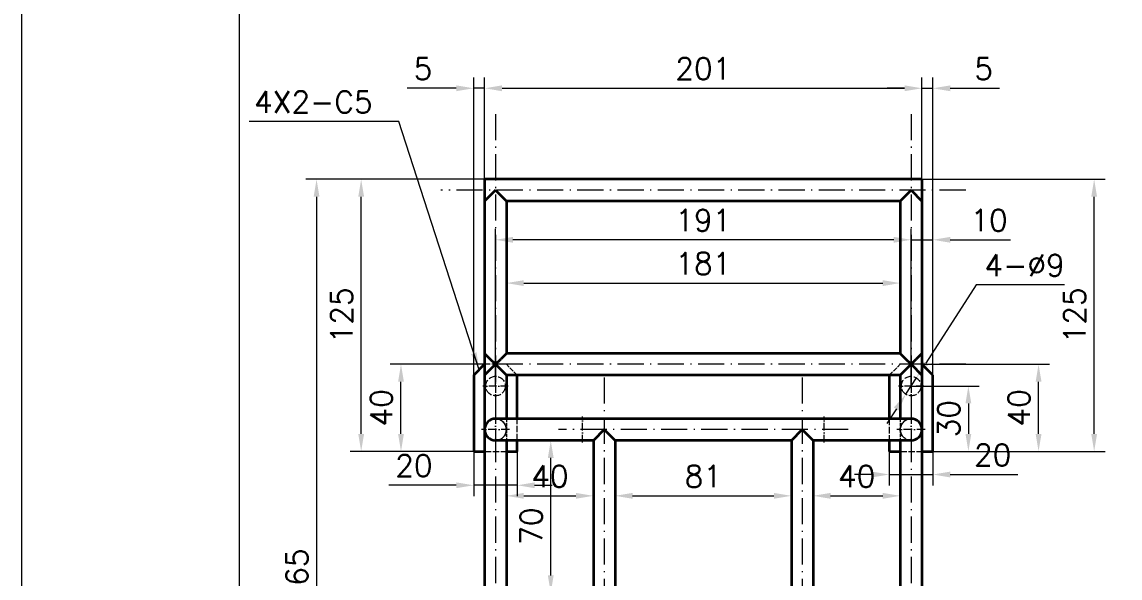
# Model space of a CAD drawing. Header units: millimetres. Extents: x -162325 to -83245, y 277409 to 326486.
# Drawn here: x -161175 to -160671, y 301756 to 302011 of the extents above; entities that cross this region are included whole.
import ezdxf

# ---------------------------------------------------------------- set-up
doc = ezdxf.new("R2010")
doc.units = ezdxf.units.MM
doc.linetypes.add('DASHDOT', pattern=[18.5, 12, -3, 0.5, -3])
doc.linetypes.add('DASHED', pattern=[15, 12, -3])
for name, color, linetype, lineweight in [('A4', 3, 'Continuous', 20), ('图框', 7, 'Continuous', 20), ('尺寸线', 3, 'Continuous', 13)]:
    doc.layers.add(name, color=color, linetype=linetype, lineweight=lineweight)
doc.styles.add('MX_NOTE_STANDARD', font='txt.shx', dxfattribs={"bigfont": 'extfont.shx'})
doc.styles.get("Standard").update_dxf_attribs({"font": 'txt', "bigfont": 'gbcbig.shx'})
doc.dimstyles.new('副本04', dxfattribs={"dimscale": 4, "dimtxt": 2.5, "dimasz": 2, "dimexe": 1.25, "dimexo": 0, "dimgap": 1, "dimtad": 1, "dimdsep": 46, "dimtxsty": 'Standard', "dimcen": 0.25, "dimclrd": 3, "dimclre": 3, "dimclrt": 1, "dimadec": 1, "dimazin": 2, "dimtfac": 1, "dimtmove": 0, "dimatfit": 3, "dimfxl": 0, "dimtolj": 1, "dimlwd": -1, "dimlwe": -1, "dimarcsym": 0})
doc.dimstyles.new('副本04$3', dxfattribs={"dimscale": 4, "dimtxt": 2.5, "dimasz": 2, "dimexe": 1.25, "dimexo": 0, "dimgap": 1, "dimtad": 1, "dimtih": 1, "dimtoh": 1, "dimdsep": 46, "dimtxsty": 'Standard', "dimcen": 0.25, "dimclrd": 3, "dimclre": 3, "dimclrt": 1, "dimadec": 1, "dimazin": 2, "dimtfac": 1, "dimtmove": 0, "dimatfit": 3, "dimfxl": 0, "dimtolj": 1, "dimlwd": -1, "dimlwe": -1, "dimarcsym": 0})

# ---------------------------------------------------------------- blocks, each defined once
blk = doc.blocks.new('1比1 竖框')
at = {"layer": '图框'}
for p, q in [((0, 0), (0, 297)), ((25, 10), (25, 289))]:
    blk.add_line(p, q, dxfattribs=at)
blk = doc.blocks.new('*D497')
at = {"layer": 'Defpoints', "color": 0, "transparency": 16777216}
for p in [(-160962.77, 301939.15), (-161039.99, 301574.15), (-160962.77, 301574.15)]:
    blk.add_point(p, dxfattribs=at)
at = {"layer": '尺寸线', "color": 3, "transparency": 16777216}
for p, q in [((-160962.77, 301939.15), (-161044.99, 301939.15)), ((-161039.99, 301931.15), (-161039.99, 301582.15)), ((-160962.77, 301574.15), (-161044.99, 301574.15))]:
    blk.add_line(p, q, dxfattribs=at)
for points in [[(-161041.33, 301931.15), (-161038.66, 301931.15), (-161039.99, 301939.15)], [(-161041.33, 301582.15), (-161038.66, 301582.15), (-161039.99, 301574.15)]]:
    blk.add_solid(points, dxfattribs=at)
at = {"layer": '尺寸线', "color": 1, "transparency": 16777216, "insert": (-161048.99, 301756.65), "char_height": 10, "attachment_point": 5, "rotation": 90}
blk.add_mtext('\\A1;365', dxfattribs=at)
blk = doc.blocks.new('*D501')
at = {"layer": 'Defpoints', "color": 0, "transparency": 16777216}
for p in [(-160932.36, 301819.15), (-160932.36, 301819.15), (-160932.36, 301749.15)]:
    blk.add_point(p, dxfattribs=at)
at = {"layer": '尺寸线', "color": 3, "transparency": 16777216}
for p, q in [((-160932.36, 301819.15), (-160927.36, 301819.15)), ((-160932.36, 301757.15), (-160932.36, 301811.15)), ((-160932.36, 301749.15), (-160927.36, 301749.15))]:
    blk.add_line(p, q, dxfattribs=at)
for points in [[(-160933.7, 301811.15), (-160931.03, 301811.15), (-160932.36, 301819.15)], [(-160933.7, 301757.15), (-160931.03, 301757.15), (-160932.36, 301749.15)]]:
    blk.add_solid(points, dxfattribs=at)
at = {"layer": '尺寸线', "color": 1, "transparency": 16777216, "insert": (-160941.36, 301779.78), "char_height": 10, "attachment_point": 5, "rotation": 90}
blk.add_mtext('\\A1;70', dxfattribs=at)
blk = doc.blocks.new('*D502')
at = {"layer": 'Defpoints', "color": 0, "transparency": 16777216}
for p in [(-160761.77, 301980.97), (-160962.77, 301939.15), (-160761.77, 301939.15)]:
    blk.add_point(p, dxfattribs=at)
at = {"layer": '尺寸线', "color": 3, "transparency": 16777216}
for p, q in [((-160962.77, 301939.15), (-160962.77, 301985.97)), ((-160761.77, 301939.15), (-160761.77, 301985.97)), ((-160954.77, 301980.97), (-160769.77, 301980.97))]:
    blk.add_line(p, q, dxfattribs=at)
for points in [[(-160954.77, 301982.3), (-160954.77, 301979.63), (-160962.77, 301980.97)], [(-160769.77, 301982.3), (-160769.77, 301979.63), (-160761.77, 301980.97)]]:
    blk.add_solid(points, dxfattribs=at)
at = {"layer": '尺寸线', "color": 1, "transparency": 16777216, "insert": (-160862.27, 301989.97), "char_height": 10, "attachment_point": 5}
blk.add_mtext('\\A1;201', dxfattribs=at)
blk = doc.blocks.new('*D503')
at = {"layer": 'Defpoints', "color": 0, "transparency": 16777216}
for p in [(-160771.77, 301891.46), (-160952.77, 301859.15), (-160771.77, 301859.15)]:
    blk.add_point(p, dxfattribs=at)
at = {"layer": '尺寸线', "color": 3, "transparency": 16777216}
for p, q in [((-160952.77, 301859.15), (-160952.77, 301896.46)), ((-160771.77, 301859.15), (-160771.77, 301896.46)), ((-160944.77, 301891.46), (-160779.77, 301891.46))]:
    blk.add_line(p, q, dxfattribs=at)
for points in [[(-160944.77, 301892.79), (-160944.77, 301890.12), (-160952.77, 301891.46)], [(-160779.77, 301892.79), (-160779.77, 301890.12), (-160771.77, 301891.46)]]:
    blk.add_solid(points, dxfattribs=at)
at = {"layer": '尺寸线', "color": 1, "transparency": 16777216, "insert": (-160862.27, 301900.46), "char_height": 10, "attachment_point": 5}
blk.add_mtext('\\A1;181', dxfattribs=at)
blk = doc.blocks.new('*D504')
at = {"layer": 'Defpoints', "color": 0, "transparency": 16777216}
for p in [(-160952.77, 301801.97), (-160912.77, 301796.74), (-160912.77, 301793.72)]:
    blk.add_point(p, dxfattribs=at)
at = {"layer": '尺寸线', "color": 3, "transparency": 16777216}
for p, q in [((-160952.77, 301801.97), (-160952.77, 301788.72)), ((-160944.77, 301793.72), (-160920.77, 301793.72)), ((-160912.77, 301796.74), (-160912.77, 301788.72))]:
    blk.add_line(p, q, dxfattribs=at)
for points in [[(-160944.77, 301795.05), (-160944.77, 301792.38), (-160952.77, 301793.72)], [(-160920.77, 301795.05), (-160920.77, 301792.38), (-160912.77, 301793.72)]]:
    blk.add_solid(points, dxfattribs=at)
at = {"layer": '尺寸线', "color": 1, "transparency": 16777216, "insert": (-160932.77, 301802.72), "char_height": 10, "attachment_point": 5}
blk.add_mtext('\\A1;40', dxfattribs=at)
blk = doc.blocks.new('*D505')
at = {"layer": 'Defpoints', "color": 0, "transparency": 16777216}
for p in [(-160821.77, 301793.72), (-160902.77, 301792.85), (-160821.77, 301792.85)]:
    blk.add_point(p, dxfattribs=at)
at = {"layer": '尺寸线', "color": 3, "transparency": 16777216}
for p, q in [((-160902.77, 301792.85), (-160902.77, 301798.72)), ((-160821.77, 301792.85), (-160821.77, 301798.72)), ((-160894.77, 301793.72), (-160829.77, 301793.72))]:
    blk.add_line(p, q, dxfattribs=at)
for points in [[(-160894.77, 301795.05), (-160894.77, 301792.38), (-160902.77, 301793.72)], [(-160829.77, 301795.05), (-160829.77, 301792.38), (-160821.77, 301793.72)]]:
    blk.add_solid(points, dxfattribs=at)
at = {"layer": '尺寸线', "color": 1, "transparency": 16777216, "insert": (-160862.27, 301802.72), "char_height": 10, "attachment_point": 5}
blk.add_mtext('\\A1;81', dxfattribs=at)
blk = doc.blocks.new('*D506')
at = {"layer": 'Defpoints', "color": 0, "transparency": 16777216}
for p in [(-160811.77, 301793.72), (-160771.77, 301793.72), (-160771.77, 301793.72)]:
    blk.add_point(p, dxfattribs=at)
at = {"layer": '尺寸线', "color": 3, "transparency": 16777216}
for p, q in [((-160811.77, 301793.72), (-160811.77, 301798.72)), ((-160771.77, 301793.72), (-160771.77, 301798.72)), ((-160803.77, 301793.72), (-160779.77, 301793.72))]:
    blk.add_line(p, q, dxfattribs=at)
for points in [[(-160803.77, 301795.05), (-160803.77, 301792.38), (-160811.77, 301793.72)], [(-160779.77, 301795.05), (-160779.77, 301792.38), (-160771.77, 301793.72)]]:
    blk.add_solid(points, dxfattribs=at)
at = {"layer": '尺寸线', "color": 1, "transparency": 16777216, "insert": (-160791.77, 301802.72), "char_height": 10, "attachment_point": 5}
blk.add_mtext('\\A1;40', dxfattribs=at)
blk = doc.blocks.new('*D511')
at = {"layer": 'Defpoints', "color": 0, "transparency": 16777216}
for p in [(-161001.2, 301854.15), (-160962.77, 301854.15), (-160967.77, 301814.15)]:
    blk.add_point(p, dxfattribs=at)
at = {"layer": '尺寸线', "color": 3, "transparency": 16777216}
for p, q in [((-160962.77, 301854.15), (-161006.2, 301854.15)), ((-161001.2, 301822.15), (-161001.2, 301846.15)), ((-160967.77, 301814.15), (-161006.2, 301814.15))]:
    blk.add_line(p, q, dxfattribs=at)
for points in [[(-161002.53, 301846.15), (-160999.87, 301846.15), (-161001.2, 301854.15)], [(-161002.53, 301822.15), (-160999.87, 301822.15), (-161001.2, 301814.15)]]:
    blk.add_solid(points, dxfattribs=at)
at = {"layer": '尺寸线', "color": 1, "transparency": 16777216, "insert": (-161010.2, 301834.15), "char_height": 10, "attachment_point": 5, "rotation": 90}
blk.add_mtext('\\A1;40', dxfattribs=at)
blk = doc.blocks.new('*D512')
at = {"layer": 'Defpoints', "color": 0, "transparency": 16777216}
for p in [(-160967.77, 301814.15), (-160947.77, 301814.15), (-160967.77, 301798.57)]:
    blk.add_point(p, dxfattribs=at)
at = {"layer": '尺寸线', "color": 3, "transparency": 16777216}
for p, q in [((-160967.77, 301814.15), (-160967.77, 301793.57)), ((-160947.77, 301814.15), (-160947.77, 301793.57)), ((-160975.77, 301798.57), (-161006.77, 301798.57)), ((-160947.77, 301798.57), (-160967.77, 301798.57)), ((-160939.77, 301798.57), (-160931.77, 301798.57))]:
    blk.add_line(p, q, dxfattribs=at)
for points in [[(-160975.77, 301799.9), (-160975.77, 301797.23), (-160967.77, 301798.57)], [(-160939.77, 301799.9), (-160939.77, 301797.23), (-160947.77, 301798.57)]]:
    blk.add_solid(points, dxfattribs=at)
at = {"layer": '尺寸线', "color": 1, "transparency": 16777216, "insert": (-160995.27, 301807.57), "char_height": 10, "attachment_point": 5}
blk.add_mtext('\\A1;20', dxfattribs=at)
blk = doc.blocks.new('*D513')
at = {"layer": 'Defpoints', "color": 0, "transparency": 16777216}
for p in [(-160761.77, 301854.15), (-160708.18, 301854.15), (-160756.77, 301814.15)]:
    blk.add_point(p, dxfattribs=at)
at = {"layer": '尺寸线', "color": 3, "transparency": 16777216}
for p, q in [((-160761.77, 301854.15), (-160703.18, 301854.15)), ((-160708.18, 301822.15), (-160708.18, 301846.15)), ((-160756.77, 301814.15), (-160703.18, 301814.15))]:
    blk.add_line(p, q, dxfattribs=at)
for points in [[(-160709.51, 301846.15), (-160706.84, 301846.15), (-160708.18, 301854.15)], [(-160709.51, 301822.15), (-160706.84, 301822.15), (-160708.18, 301814.15)]]:
    blk.add_solid(points, dxfattribs=at)
at = {"layer": '尺寸线', "color": 1, "transparency": 16777216, "insert": (-160717.18, 301834.15), "char_height": 10, "attachment_point": 5, "rotation": 90}
blk.add_mtext('\\A1;40', dxfattribs=at)
blk = doc.blocks.new('*D514')
at = {"layer": 'Defpoints', "color": 0, "transparency": 16777216}
for p in [(-160776.77, 301814.15), (-160756.77, 301814.15), (-160756.77, 301803.51)]:
    blk.add_point(p, dxfattribs=at)
at = {"layer": '尺寸线', "color": 3, "transparency": 16777216}
for p, q in [((-160776.77, 301814.15), (-160776.77, 301798.51)), ((-160756.77, 301814.15), (-160756.77, 301798.51)), ((-160784.77, 301803.51), (-160792.77, 301803.51)), ((-160776.77, 301803.51), (-160756.77, 301803.51)), ((-160748.77, 301803.51), (-160717.77, 301803.51))]:
    blk.add_line(p, q, dxfattribs=at)
for points in [[(-160784.77, 301804.84), (-160784.77, 301802.18), (-160776.77, 301803.51)], [(-160748.77, 301804.84), (-160748.77, 301802.18), (-160756.77, 301803.51)]]:
    blk.add_solid(points, dxfattribs=at)
at = {"layer": '尺寸线', "color": 1, "transparency": 16777216, "insert": (-160729.27, 301812.51), "char_height": 10, "attachment_point": 5}
blk.add_mtext('\\A1;20', dxfattribs=at)
blk = doc.blocks.new('*D519')
at = {"layer": 'Defpoints', "color": 0, "transparency": 16777216}
for p in [(-161019.49, 301939.15), (-160962.77, 301939.15), (-160967.77, 301814.15)]:
    blk.add_point(p, dxfattribs=at)
at = {"layer": '尺寸线', "color": 3, "transparency": 16777216}
for p, q in [((-160962.77, 301939.15), (-161024.49, 301939.15)), ((-161019.49, 301822.15), (-161019.49, 301931.15)), ((-160967.77, 301814.15), (-161024.49, 301814.15))]:
    blk.add_line(p, q, dxfattribs=at)
for points in [[(-161020.82, 301931.15), (-161018.15, 301931.15), (-161019.49, 301939.15)], [(-161020.82, 301822.15), (-161018.15, 301822.15), (-161019.49, 301814.15)]]:
    blk.add_solid(points, dxfattribs=at)
at = {"layer": '尺寸线', "color": 1, "transparency": 16777216, "insert": (-161028.49, 301876.65), "char_height": 10, "attachment_point": 5, "rotation": 90}
blk.add_mtext('\\A1;125', dxfattribs=at)
blk = doc.blocks.new('*D520')
at = {"layer": 'Defpoints', "color": 0, "transparency": 16777216}
for p in [(-160967.77, 301980.97), (-160962.77, 301854.15), (-160967.77, 301849.15)]:
    blk.add_point(p, dxfattribs=at)
at = {"layer": '尺寸线', "color": 3, "transparency": 16777216}
for p, q in [((-160967.77, 301849.15), (-160967.77, 301985.97)), ((-160962.77, 301854.15), (-160962.77, 301985.97)), ((-160975.77, 301980.97), (-160998.43, 301980.97)), ((-160962.77, 301980.97), (-160967.77, 301980.97)), ((-160954.77, 301980.97), (-160946.77, 301980.97))]:
    blk.add_line(p, q, dxfattribs=at)
for points in [[(-160975.77, 301982.3), (-160975.77, 301979.63), (-160967.77, 301980.97)], [(-160954.77, 301982.3), (-160954.77, 301979.63), (-160962.77, 301980.97)]]:
    blk.add_solid(points, dxfattribs=at)
at = {"layer": '尺寸线', "color": 1, "transparency": 16777216, "insert": (-160991.1, 301989.97), "char_height": 10, "attachment_point": 5}
blk.add_mtext('\\A1;5', dxfattribs=at)
blk = doc.blocks.new('*D521')
at = {"layer": 'Defpoints', "color": 0, "transparency": 16777216}
for p in [(-160756.77, 301980.97), (-160761.77, 301854.15), (-160756.77, 301849.15)]:
    blk.add_point(p, dxfattribs=at)
at = {"layer": '尺寸线', "color": 3, "transparency": 16777216}
for p, q in [((-160761.77, 301854.15), (-160761.77, 301985.97)), ((-160756.77, 301849.15), (-160756.77, 301985.97)), ((-160769.77, 301980.97), (-160777.77, 301980.97)), ((-160761.77, 301980.97), (-160756.77, 301980.97)), ((-160748.77, 301980.97), (-160726.1, 301980.97))]:
    blk.add_line(p, q, dxfattribs=at)
for points in [[(-160769.77, 301982.3), (-160769.77, 301979.63), (-160761.77, 301980.97)], [(-160748.77, 301982.3), (-160748.77, 301979.63), (-160756.77, 301980.97)]]:
    blk.add_solid(points, dxfattribs=at)
at = {"layer": '尺寸线', "color": 1, "transparency": 16777216, "insert": (-160733.43, 301989.97), "char_height": 10, "attachment_point": 5}
blk.add_mtext('\\A1;5', dxfattribs=at)
blk = doc.blocks.new('*D522')
at = {"layer": 'Defpoints', "color": 0, "transparency": 16777216}
for p in [(-160761.77, 301939.15), (-160682.64, 301939.15), (-160756.77, 301814.15)]:
    blk.add_point(p, dxfattribs=at)
at = {"layer": '尺寸线', "color": 3, "transparency": 16777216}
for p, q in [((-160761.77, 301939.15), (-160677.64, 301939.15)), ((-160682.64, 301822.15), (-160682.64, 301931.15)), ((-160756.77, 301814.15), (-160677.64, 301814.15))]:
    blk.add_line(p, q, dxfattribs=at)
for points in [[(-160683.97, 301931.15), (-160681.31, 301931.15), (-160682.64, 301939.15)], [(-160683.97, 301822.15), (-160681.31, 301822.15), (-160682.64, 301814.15)]]:
    blk.add_solid(points, dxfattribs=at)
at = {"layer": '尺寸线', "color": 1, "transparency": 16777216, "insert": (-160691.64, 301876.65), "char_height": 10, "attachment_point": 5, "rotation": 90}
blk.add_mtext('\\A1;125', dxfattribs=at)
blk = doc.blocks.new('*D525')
at = {"layer": 'Defpoints', "color": 0, "transparency": 16777216}
for p in [(-160764.33, 301847.94), (-160769.2, 301840.37)]:
    blk.add_point(p, dxfattribs=at)
at = {"layer": '尺寸线', "color": 3, "transparency": 16777216}
for p, q in [((-160736.93, 301890.6), (-160760.01, 301854.67)), ((-160696.26, 301890.6), (-160736.93, 301890.6)), ((-160769.2, 301840.37), (-160764.33, 301847.94)), ((-160773.52, 301833.64), (-160777.85, 301826.91))]:
    blk.add_line(p, q, dxfattribs=at)
for points in [[(-160761.13, 301855.39), (-160758.89, 301853.95), (-160764.33, 301847.94)], [(-160774.64, 301834.36), (-160772.4, 301832.92), (-160769.2, 301840.37)]]:
    blk.add_solid(points, dxfattribs=at)
at = {"layer": '尺寸线', "color": 1, "transparency": 16777216, "insert": (-160714.59, 301899.6), "char_height": 10, "attachment_point": 5, "style": 'MX_NOTE_STANDARD'}
blk.add_mtext('\\A1;\\A1;4-∅9', dxfattribs=at)
blk = doc.blocks.new('*D526')
at = {"layer": 'Defpoints', "color": 0, "transparency": 16777216}
for p in [(-160957.77, 301911.35), (-160957.77, 301844.15), (-160766.77, 301844.15)]:
    blk.add_point(p, dxfattribs=at)
at = {"layer": '尺寸线', "color": 3, "transparency": 16777216}
for p, q in [((-160957.77, 301844.15), (-160957.77, 301916.35)), ((-160766.77, 301844.15), (-160766.77, 301916.35)), ((-160774.77, 301911.35), (-160949.77, 301911.35))]:
    blk.add_line(p, q, dxfattribs=at)
for points in [[(-160949.77, 301912.69), (-160949.77, 301910.02), (-160957.77, 301911.35)], [(-160774.77, 301912.69), (-160774.77, 301910.02), (-160766.77, 301911.35)]]:
    blk.add_solid(points, dxfattribs=at)
at = {"layer": '尺寸线', "color": 1, "transparency": 16777216, "insert": (-160862.27, 301920.35), "char_height": 10, "attachment_point": 5}
blk.add_mtext('\\A1;191', dxfattribs=at)
blk = doc.blocks.new('*D527')
at = {"layer": 'Defpoints', "color": 0, "transparency": 16777216}
for p in [(-160756.77, 301911.35), (-160756.77, 301849.15), (-160766.77, 301844.15)]:
    blk.add_point(p, dxfattribs=at)
at = {"layer": '尺寸线', "color": 3, "transparency": 16777216}
for p, q in [((-160766.77, 301844.15), (-160766.77, 301916.35)), ((-160756.77, 301849.15), (-160756.77, 301916.35)), ((-160774.77, 301911.35), (-160782.77, 301911.35)), ((-160766.77, 301911.35), (-160756.77, 301911.35)), ((-160748.77, 301911.35), (-160721.1, 301911.35))]:
    blk.add_line(p, q, dxfattribs=at)
for points in [[(-160774.77, 301912.69), (-160774.77, 301910.02), (-160766.77, 301911.35)], [(-160748.77, 301912.69), (-160748.77, 301910.02), (-160756.77, 301911.35)]]:
    blk.add_solid(points, dxfattribs=at)
at = {"layer": '尺寸线', "color": 1, "transparency": 16777216, "insert": (-160730.93, 301920.35), "char_height": 10, "attachment_point": 5}
blk.add_mtext('\\A1;10', dxfattribs=at)
blk = doc.blocks.new('*D528')
at = {"layer": 'Defpoints', "color": 0, "transparency": 16777216}
for p in [(-160766.77, 301844.15), (-160756.77, 301814.15), (-160740.44, 301814.15)]:
    blk.add_point(p, dxfattribs=at)
at = {"layer": '尺寸线', "color": 3, "transparency": 16777216}
for p, q in [((-160766.77, 301844.15), (-160735.44, 301844.15)), ((-160740.44, 301836.15), (-160740.44, 301822.15)), ((-160756.77, 301814.15), (-160735.44, 301814.15))]:
    blk.add_line(p, q, dxfattribs=at)
for points in [[(-160741.77, 301836.15), (-160739.1, 301836.15), (-160740.44, 301844.15)], [(-160741.77, 301822.15), (-160739.1, 301822.15), (-160740.44, 301814.15)]]:
    blk.add_solid(points, dxfattribs=at)
at = {"layer": '尺寸线', "color": 1, "transparency": 16777216, "insert": (-160749.44, 301829.15), "char_height": 10, "attachment_point": 5, "rotation": 90}
blk.add_mtext('\\A1;30', dxfattribs=at)

msp = doc.modelspace()

# ---------------------------------------------------------------- linework, layer by layer
at = {"color": 2, "linetype": 'DASHDOT', "lineweight": 13}
for p, q in [((-160957.766, 301969.153), (-160957.766, 301549.153)), ((-160766.766, 301969.153), (-160766.766, 301549.153)), ((-160741.666, 301934.153), (-160982.866, 301934.153)), ((-160741.666, 301854.153), (-160982.866, 301854.153)), ((-160907.766, 301848.153), (-160907.766, 301560.152)), ((-160816.766, 301848.153), (-160816.766, 301560.152)), ((-160795.666, 301824.153), (-160928.866, 301824.153))]:
    msp.add_line(p, q, dxfattribs=at)
at = {"color": 7, "lineweight": 35}
for p, q in [((-160962.766, 301939.153), (-160962.766, 301936.55)), ((-160761.766, 301939.153), (-160962.766, 301939.153)), ((-160962.766, 301936.55), (-160962.766, 301929.153)), ((-160761.766, 301939.153), (-160761.766, 301936.55)), ((-160761.766, 301936.55), (-160761.766, 301929.153)), ((-160957.766, 301934.153), (-160962.766, 301929.153)), ((-160957.766, 301934.153), (-160952.766, 301929.153)), ((-160766.766, 301934.153), (-160771.766, 301929.153)), ((-160766.766, 301934.153), (-160761.766, 301929.153)), ((-160962.766, 301929.153), (-160962.766, 301859.153)), ((-160952.766, 301929.153), (-160952.766, 301859.153)), ((-160771.766, 301929.153), (-160952.766, 301929.153)), ((-160771.766, 301929.153), (-160771.766, 301859.153)), ((-160761.766, 301929.153), (-160761.766, 301859.153)), ((-160962.766, 301859.153), (-160960.163, 301856.55)), ((-160962.766, 301859.153), (-160962.766, 301856.55)), ((-160952.766, 301859.153), (-160955.369, 301856.55)), ((-160771.766, 301859.153), (-160952.766, 301859.153)), ((-160771.766, 301859.153), (-160769.163, 301856.55)), ((-160761.766, 301859.153), (-160764.369, 301856.55)), ((-160761.766, 301859.153), (-160761.766, 301856.55)), ((-160967.766, 301849.153), (-160962.766, 301854.153)), ((-160962.766, 301856.55), (-160962.766, 301849.153)), ((-160962.766, 301849.153), (-160957.766, 301854.153)), ((-160957.766, 301854.153), (-160960.163, 301856.55)), ((-160957.766, 301854.153), (-160955.369, 301856.55)), ((-160957.766, 301854.153), (-160952.766, 301849.153)), ((-160771.766, 301849.153), (-160766.766, 301854.153)), ((-160766.766, 301854.153), (-160769.163, 301856.55)), ((-160766.766, 301854.153), (-160764.369, 301856.55)), ((-160766.766, 301854.153), (-160761.766, 301849.153)), ((-160761.766, 301856.55), (-160761.766, 301849.153)), ((-160756.766, 301849.153), (-160761.766, 301854.153)), ((-160967.766, 301849.153), (-160967.766, 301814.153)), ((-160962.766, 301849.153), (-160962.766, 301824.153)), ((-160952.766, 301849.153), (-160952.766, 301829.153)), ((-160771.766, 301849.153), (-160952.766, 301849.153)), ((-160947.766, 301829.153), (-160947.766, 301849.153)), ((-160776.766, 301849.153), (-160776.766, 301829.153)), ((-160771.766, 301849.153), (-160771.766, 301829.153)), ((-160761.766, 301849.153), (-160761.766, 301824.175)), ((-160756.766, 301814.153), (-160756.766, 301849.153)), ((-160917.766, 301829.153), (-160957.766, 301829.153)), ((-160806.766, 301829.153), (-160917.766, 301829.153)), ((-160766.766, 301829.153), (-160806.766, 301829.153)), ((-160962.766, 301824.153), (-160962.766, 301744.153)), ((-160907.766, 301824.153), (-160912.766, 301819.153)), ((-160902.766, 301819.153), (-160907.766, 301824.153)), ((-160821.766, 301819.153), (-160816.766, 301824.153)), ((-160816.766, 301824.153), (-160811.766, 301819.153)), ((-160761.766, 301824.131), (-160761.766, 301744.175)), ((-160917.766, 301819.153), (-160957.766, 301819.153)), ((-160952.766, 301819.153), (-160952.766, 301749.153)), ((-160947.766, 301814.153), (-160947.766, 301819.153)), ((-160912.766, 301819.153), (-160917.766, 301819.153)), ((-160912.766, 301819.153), (-160912.766, 301749.153)), ((-160821.766, 301819.153), (-160902.766, 301819.153)), ((-160902.766, 301819.153), (-160902.766, 301749.153)), ((-160821.766, 301819.153), (-160821.766, 301749.153)), ((-160806.766, 301819.153), (-160811.766, 301819.153)), ((-160811.766, 301819.153), (-160811.766, 301749.153)), ((-160766.766, 301819.153), (-160806.766, 301819.153)), ((-160776.766, 301819.153), (-160776.766, 301814.153)), ((-160771.766, 301819.153), (-160771.766, 301749.153)), ((-160967.766, 301814.153), (-160962.766, 301814.153)), ((-160952.766, 301814.153), (-160947.766, 301814.153)), ((-160776.766, 301814.153), (-160771.766, 301814.153)), ((-160761.766, 301814.153), (-160756.766, 301814.153))]:
    msp.add_line(p, q, dxfattribs=at)
at = {"color": 1, "linetype": 'DASHED', "lineweight": 13, "ltscale": 0.092027}
for p, q in [((-160962.766, 301929.153), (-160960.163, 301931.756)), ((-160952.766, 301929.153), (-160955.369, 301931.756)), ((-160771.766, 301929.153), (-160769.163, 301931.756)), ((-160761.766, 301929.153), (-160764.369, 301931.756))]:
    msp.add_line(p, q, dxfattribs=at)
at = {"color": 1, "linetype": 'DASHED', "lineweight": 13, "ltscale": 0.08475}
for p, q in [((-160957.766, 301934.153), (-160960.163, 301931.756)), ((-160957.766, 301934.153), (-160955.369, 301931.756)), ((-160766.766, 301934.153), (-160769.163, 301931.756)), ((-160766.766, 301934.153), (-160764.369, 301931.756))]:
    msp.add_line(p, q, dxfattribs=at)
at = {"color": 1, "linetype": 'DASHED', "lineweight": 13, "ltscale": 0.176777}
for p, q in [((-160957.766, 301854.153), (-160962.766, 301859.153)), ((-160957.766, 301854.153), (-160952.766, 301859.153)), ((-160766.766, 301854.153), (-160771.766, 301859.153)), ((-160766.766, 301854.153), (-160761.766, 301859.153)), ((-160947.766, 301849.153), (-160952.766, 301854.153)), ((-160776.766, 301849.153), (-160771.766, 301854.153)), ((-160816.766, 301824.153), (-160821.766, 301819.153)), ((-160811.766, 301819.153), (-160816.766, 301824.153))]:
    msp.add_line(p, q, dxfattribs=at)
at = {"color": 1, "linetype": 'DASHED', "lineweight": 13, "ltscale": 0.25}
for p, q in [((-160952.766, 301854.153), (-160962.766, 301854.153)), ((-160761.766, 301854.153), (-160771.766, 301854.153)), ((-160947.766, 301819.153), (-160947.766, 301829.153)), ((-160776.766, 301829.153), (-160776.766, 301819.153)), ((-160962.766, 301814.153), (-160952.766, 301814.153)), ((-160771.766, 301814.153), (-160761.766, 301814.153))]:
    msp.add_line(p, q, dxfattribs=at)
at = {"color": 1, "linetype": 'DASHED', "lineweight": 13, "ltscale": 0.084749}
for p, q in [((-160957.766, 301854.153), (-160960.163, 301851.756)), ((-160957.766, 301854.153), (-160955.369, 301851.756)), ((-160766.766, 301854.153), (-160769.163, 301851.756)), ((-160766.766, 301854.153), (-160764.369, 301851.756))]:
    msp.add_line(p, q, dxfattribs=at)
at = {"color": 1, "linetype": 'DASHED', "lineweight": 13, "ltscale": 0.092028}
for p, q in [((-160960.163, 301851.756), (-160962.766, 301849.153)), ((-160952.766, 301849.153), (-160955.369, 301851.756)), ((-160769.163, 301851.756), (-160771.766, 301849.153)), ((-160761.766, 301849.153), (-160764.369, 301851.756))]:
    msp.add_line(p, q, dxfattribs=at)
at = {"color": 2, "linetype": 'DASHDOT', "lineweight": 13, "ltscale": 0.2925}
for p, q in [((-160957.766, 301850.003), (-160957.766, 301838.303)), ((-160766.766, 301850.003), (-160766.766, 301838.303))]:
    msp.add_line(p, q, dxfattribs=at)
at = {"color": 2, "linetype": 'DASHDOT', "lineweight": 13, "ltscale": 0.292505}
for p, q in [((-160951.916, 301844.153), (-160963.616, 301844.153)), ((-160760.916, 301844.153), (-160772.616, 301844.153))]:
    msp.add_line(p, q, dxfattribs=at)
at = {"color": 2, "linetype": 'DASHDOT', "lineweight": 13, "ltscale": 0.325}
for p, q in [((-160957.766, 301830.653), (-160957.766, 301817.653)), ((-160766.766, 301830.653), (-160766.766, 301817.653)), ((-160951.266, 301824.153), (-160964.266, 301824.153)), ((-160760.266, 301824.153), (-160773.266, 301824.153))]:
    msp.add_line(p, q, dxfattribs=at)
at = {"color": 1, "linetype": 'DASHED', "lineweight": 13, "ltscale": 0.125}
for p, q in [((-160952.766, 301829.153), (-160952.766, 301824.153)), ((-160771.766, 301829.153), (-160771.766, 301824.153)), ((-160952.766, 301824.153), (-160952.766, 301819.153)), ((-160771.766, 301824.153), (-160771.766, 301819.153))]:
    msp.add_line(p, q, dxfattribs=at)
at = {"color": 2, "linetype": 'DASHDOT', "lineweight": 13, "ltscale": 0.3}
for p, q in [((-160917.766, 301818.153), (-160917.766, 301830.153)), ((-160806.766, 301818.153), (-160806.766, 301830.153))]:
    msp.add_line(p, q, dxfattribs=at)
at = {"color": 1, "linetype": 'DASHED', "lineweight": 13, "ltscale": 0.176776}
for p, q in [((-160912.766, 301819.153), (-160907.766, 301824.153)), ((-160907.766, 301824.153), (-160902.766, 301819.153))]:
    msp.add_line(p, q, dxfattribs=at)
at = {"color": 1, "linetype": 'DASHED', "lineweight": 13, "ltscale": 0.000547791}
msp.add_line((-160761.766, 301824.175), (-160761.766, 301824.153), dxfattribs=at)
at = {"color": 1, "linetype": 'DASHED', "lineweight": 13, "ltscale": 0.000544739}
msp.add_line((-160761.766, 301824.153), (-160761.766, 301824.131), dxfattribs=at)
at = {"color": 1, "linetype": 'DASHED', "lineweight": 13, "ltscale": 0.3}
for centre in [(-160957.766, 301844.153), (-160766.766, 301844.153)]:
    msp.add_circle(centre, 4.5, dxfattribs=at)
at = {"color": 1, "linetype": 'DASHED', "lineweight": 13, "ltscale": 0.333333}
for centre in [(-160957.766, 301824.153), (-160766.766, 301824.153)]:
    msp.add_circle(centre, 5, dxfattribs=at)
at = {"color": 7, "lineweight": 35}
for centre, start, end in [((-160957.766, 301824.153), 90, 270), ((-160766.766, 301824.153), 270, 90)]:
    msp.add_arc(centre, 5, start, end, dxfattribs=at)
at = {"color": 1, "linetype": 'DASHED', "lineweight": 13}
for centre, start, end in [((-160957.766, 301824.153), 270, 90), ((-160766.766, 301824.153), 90, 270)]:
    msp.add_arc(centre, 5, start, end, dxfattribs=at)
at = {"layer": 'A4'}
msp.add_lwpolyline([(-161175.385, 302396.167), (-160335.385, 302396.167), (-160335.385, 301208.167), (-161175.385, 301208.167)], close=True, dxfattribs=at)

# ---------------------------------------------------------------- block references
at = {"layer": '图框', "xscale": 4, "yscale": 4, "zscale": 4}
msp.add_blockref('1比1 竖框', (-161175.385, 301208.167), dxfattribs=at)

# ---------------------------------------------------------------- texts
at = {"layer": '尺寸线', "color": 1, "insert": (-161014.23, 301969.683), "char_height": 10, "attachment_point": 9, "style": 'MX_NOTE_STANDARD'}
msp.add_mtext('4X2-C5', dxfattribs=at)

# ---------------------------------------------------------------- dimensions: what is measured, and where the dimension line sits
at = {"layer": '尺寸线'}
for base, p1, p2, picture, middle in [((-160967.766, 301980.967), (-160962.766, 301854.153), (-160967.766, 301849.153), '*D520', (-160991.099, 301989.967)), ((-160761.766, 301980.967), (-160962.766, 301939.153), (-160761.766, 301939.153), '*D502', (-160862.266, 301989.967)), ((-160756.766, 301980.967), (-160761.766, 301854.153), (-160756.766, 301849.153), '*D521', (-160733.432, 301989.967)), ((-160957.766, 301911.355), (-160766.766, 301844.153), (-160957.766, 301844.153), '*D526', (-160862.266, 301920.355)), ((-160756.766, 301911.355), (-160766.766, 301844.153), (-160756.766, 301849.153), '*D527', (-160730.932, 301920.355)), ((-160771.766, 301891.455), (-160952.766, 301859.153), (-160771.766, 301859.153), '*D503', (-160862.266, 301900.455)), ((-160756.766, 301803.511), (-160776.766, 301814.153), (-160756.766, 301814.153), '*D514', (-160729.266, 301812.511)), ((-160967.766, 301798.565), (-160947.766, 301814.153), (-160967.766, 301814.153), '*D512', (-160995.266, 301807.565)), ((-160912.766, 301793.717), (-160952.766, 301801.97), (-160912.766, 301796.744), '*D504', (-160932.766, 301802.717)), ((-160821.766, 301793.717), (-160902.766, 301792.846), (-160821.766, 301792.846), '*D505', (-160862.266, 301802.717)), ((-160771.766, 301793.717), (-160811.766, 301793.717), (-160771.766, 301793.717), '*D506', (-160791.766, 301802.717))]:
    dim = msp.add_linear_dim(base=base, p1=p1, p2=p2, dimstyle='副本04', dxfattribs=at)
    dim.commit()
    dim.dimension.update_dxf_attribs({"geometry": picture, "text_midpoint": middle})
for base, p1, p2, picture, middle in [((-161039.993, 301574.153), (-160962.766, 301939.153), (-160962.766, 301574.153), '*D497', (-161048.993, 301756.653)), ((-161019.486, 301939.153), (-160967.766, 301814.153), (-160962.766, 301939.153), '*D519', (-161028.486, 301876.653)), ((-160682.639, 301939.153), (-160756.766, 301814.153), (-160761.766, 301939.153), '*D522', (-160691.639, 301876.653)), ((-161001.199, 301854.153), (-160967.766, 301814.153), (-160962.766, 301854.153), '*D511', (-161010.199, 301834.153)), ((-160708.176, 301854.153), (-160756.766, 301814.153), (-160761.766, 301854.153), '*D513', (-160717.176, 301834.153)), ((-160740.437, 301814.153), (-160766.766, 301844.153), (-160756.766, 301814.153), '*D528', (-160749.437, 301829.153))]:
    dim = msp.add_linear_dim(base=base, p1=p1, p2=p2, angle=90, dimstyle='副本04', dxfattribs=at)
    dim.commit()
    dim.dimension.update_dxf_attribs({"geometry": picture, "text_midpoint": middle})
dim = msp.add_diameter_dim_2p(p1=(-160769.198, 301840.367), p2=(-160764.333, 301847.939), text='\\A1;4-<>', dimstyle='副本04$3', override={"dimtxsty": 'MX_NOTE_STANDARD'}, dxfattribs=at)
dim.commit()
dim.dimension.update_dxf_attribs({"geometry": '*D525', "text_midpoint": (-160714.593, 301890.599), "dimtype": 163})
dim = msp.add_linear_dim(base=(-160932.365, 301819.153), p1=(-160932.365, 301749.153), p2=(-160932.365, 301819.153), angle=90, dimstyle='副本04', dxfattribs=at)
dim.commit()
dim.dimension.update_dxf_attribs({"geometry": '*D501', "text_midpoint": (-160932.365, 301779.779), "dimtype": 160})

# ---------------------------------------------------------------- leaders
at = {"layer": '尺寸线', "annotation_type": 0, "has_hookline": 1, "hookline_direction": 1, "text_width": 56.667}
msp.add_leader([(-160965.266, 301851.653), (-161002.23, 301965.683), (-161010.23, 301965.683)], dimstyle='副本04', override={"dimgap": 1, "dimtad": 1}, dxfattribs=at)

doc.saveas('drawing.dxf')
